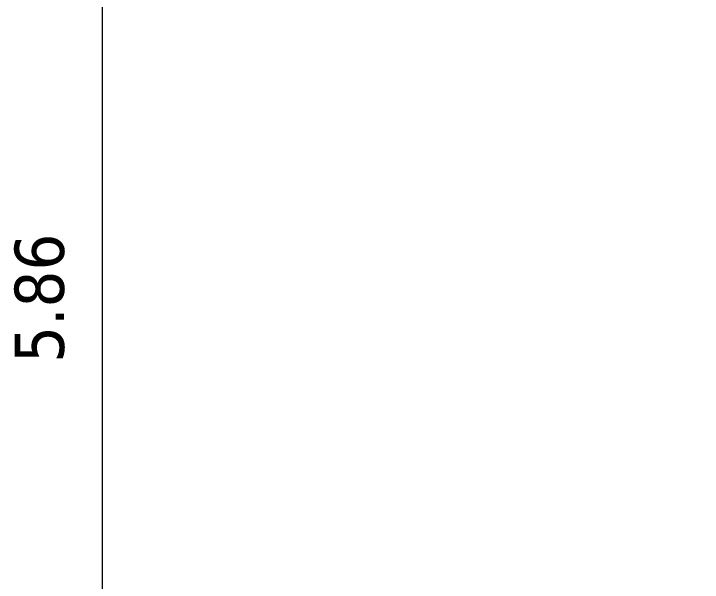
# Model space of a CAD drawing. Header units: metres. Extents: x 118 to 451, y -76 to 55.
# Drawn here: x 296.67 to 299.466, y -25.165 to -22.855 of the extents above; entities that cross this region are included whole.
import ezdxf

# ---------------------------------------------------------------- set-up
doc = ezdxf.new("R2010")
doc.units = ezdxf.units.M
doc.layers.add('A-ANNO-DIMS', color=7, linetype='Continuous', lineweight=9)
doc.layers.add('A-ANNO-DIMS-100', color=7, linetype='Continuous', lineweight=9)
doc.styles.add('Tahoma', font='tahoma.ttf', dxfattribs={"height": 0.2})
doc.dimstyles.new('R_Tahoma_2_0', dxfattribs={"dimscale": 0.3048, "dimtxt": 0.208804, "dimasz": 0.984252, "dimexe": 0.787402, "dimexo": 0.492126, "dimgap": 0.328084, "dimtad": 1, "dimrnd": 0.01, "dimzin": 0, "dimdsep": 46, "dimtxsty": 'Tahoma', "dimblk1": 'OBLIQUE', "dimblk2": 'OBLIQUE', "dimsah": 1, "dimcen": 0.09, "dimdle": 0.787402, "dimazin": 2, "dimtfac": 1, "dimtdec": 4, "dimtix": 1, "dimtmove": 0, "dimatfit": 3, "dimfxl": 1, "dimtvp": 1, "dimtolj": 1, "dimtzin": 0, "dimarcsym": 2})

# ---------------------------------------------------------------- blocks, each defined once
blk = doc.blocks.new('DIMBLOCK44-Nivel Top-EC')
at = {"layer": 'A-ANNO-DIMS-100', "lineweight": 35}
for p, q in [((297.0302, -21.0808), (296.8802, -20.9308)), ((297.0302, -21.0808), (297.1802, -21.2308)), ((297.0302, -26.936), (296.8802, -26.786)), ((297.0302, -26.936), (297.1802, -27.086))]:
    blk.add_line(p, q, dxfattribs=at)
at = {"layer": 'A-ANNO-DIMS-100'}
for p, q in [((297.0302, -21.0808), (296.7902, -21.0808)), ((297.0302, -27.176), (297.0302, -21.0808)), ((297.0302, -21.0808), (299.3162, -21.0808)), ((297.0302, -26.936), (296.9681, -26.936)), ((297.0302, -26.936), (297.2702, -26.936))]:
    blk.add_line(p, q, dxfattribs=at)
at = {"layer": 'A-ANNO-DIMS-100', "color": 0, "insert": (296.6738, -24.2736), "char_height": 0.2, "width": 0.636356, "attachment_point": 1, "rotation": 90, "line_spacing_factor": 0.994306, "style": 'Tahoma'}
blk.add_mtext('5.86', dxfattribs=at)
blk = doc.blocks.new('_Oblique')
at = {"color": 0, "linetype": 'ByBlock', "lineweight": -2}
blk.add_line((-0.5, -0.5), (0.5, 0.5), dxfattribs=at)

msp = doc.modelspace()

# ---------------------------------------------------------------- dimensions: what is measured, and where the dimension line sits
at = {"layer": 'A-ANNO-DIMS'}
dim = msp.add_linear_dim(base=(297.0302, -21.0808), p1=(296.8181, -26.936), p2=(299.4662, -21.0808), angle=90, dimstyle='R_Tahoma_2_0', override={"dimpost": '<>', "dimfxl": 6.426132}, dxfattribs=at)
dim.commit()
dim.dimension.update_dxf_attribs({"geometry": 'DIMBLOCK44-Nivel Top-EC', "text_midpoint": (296.8256, -24.0084)})

doc.saveas('drawing.dxf')
